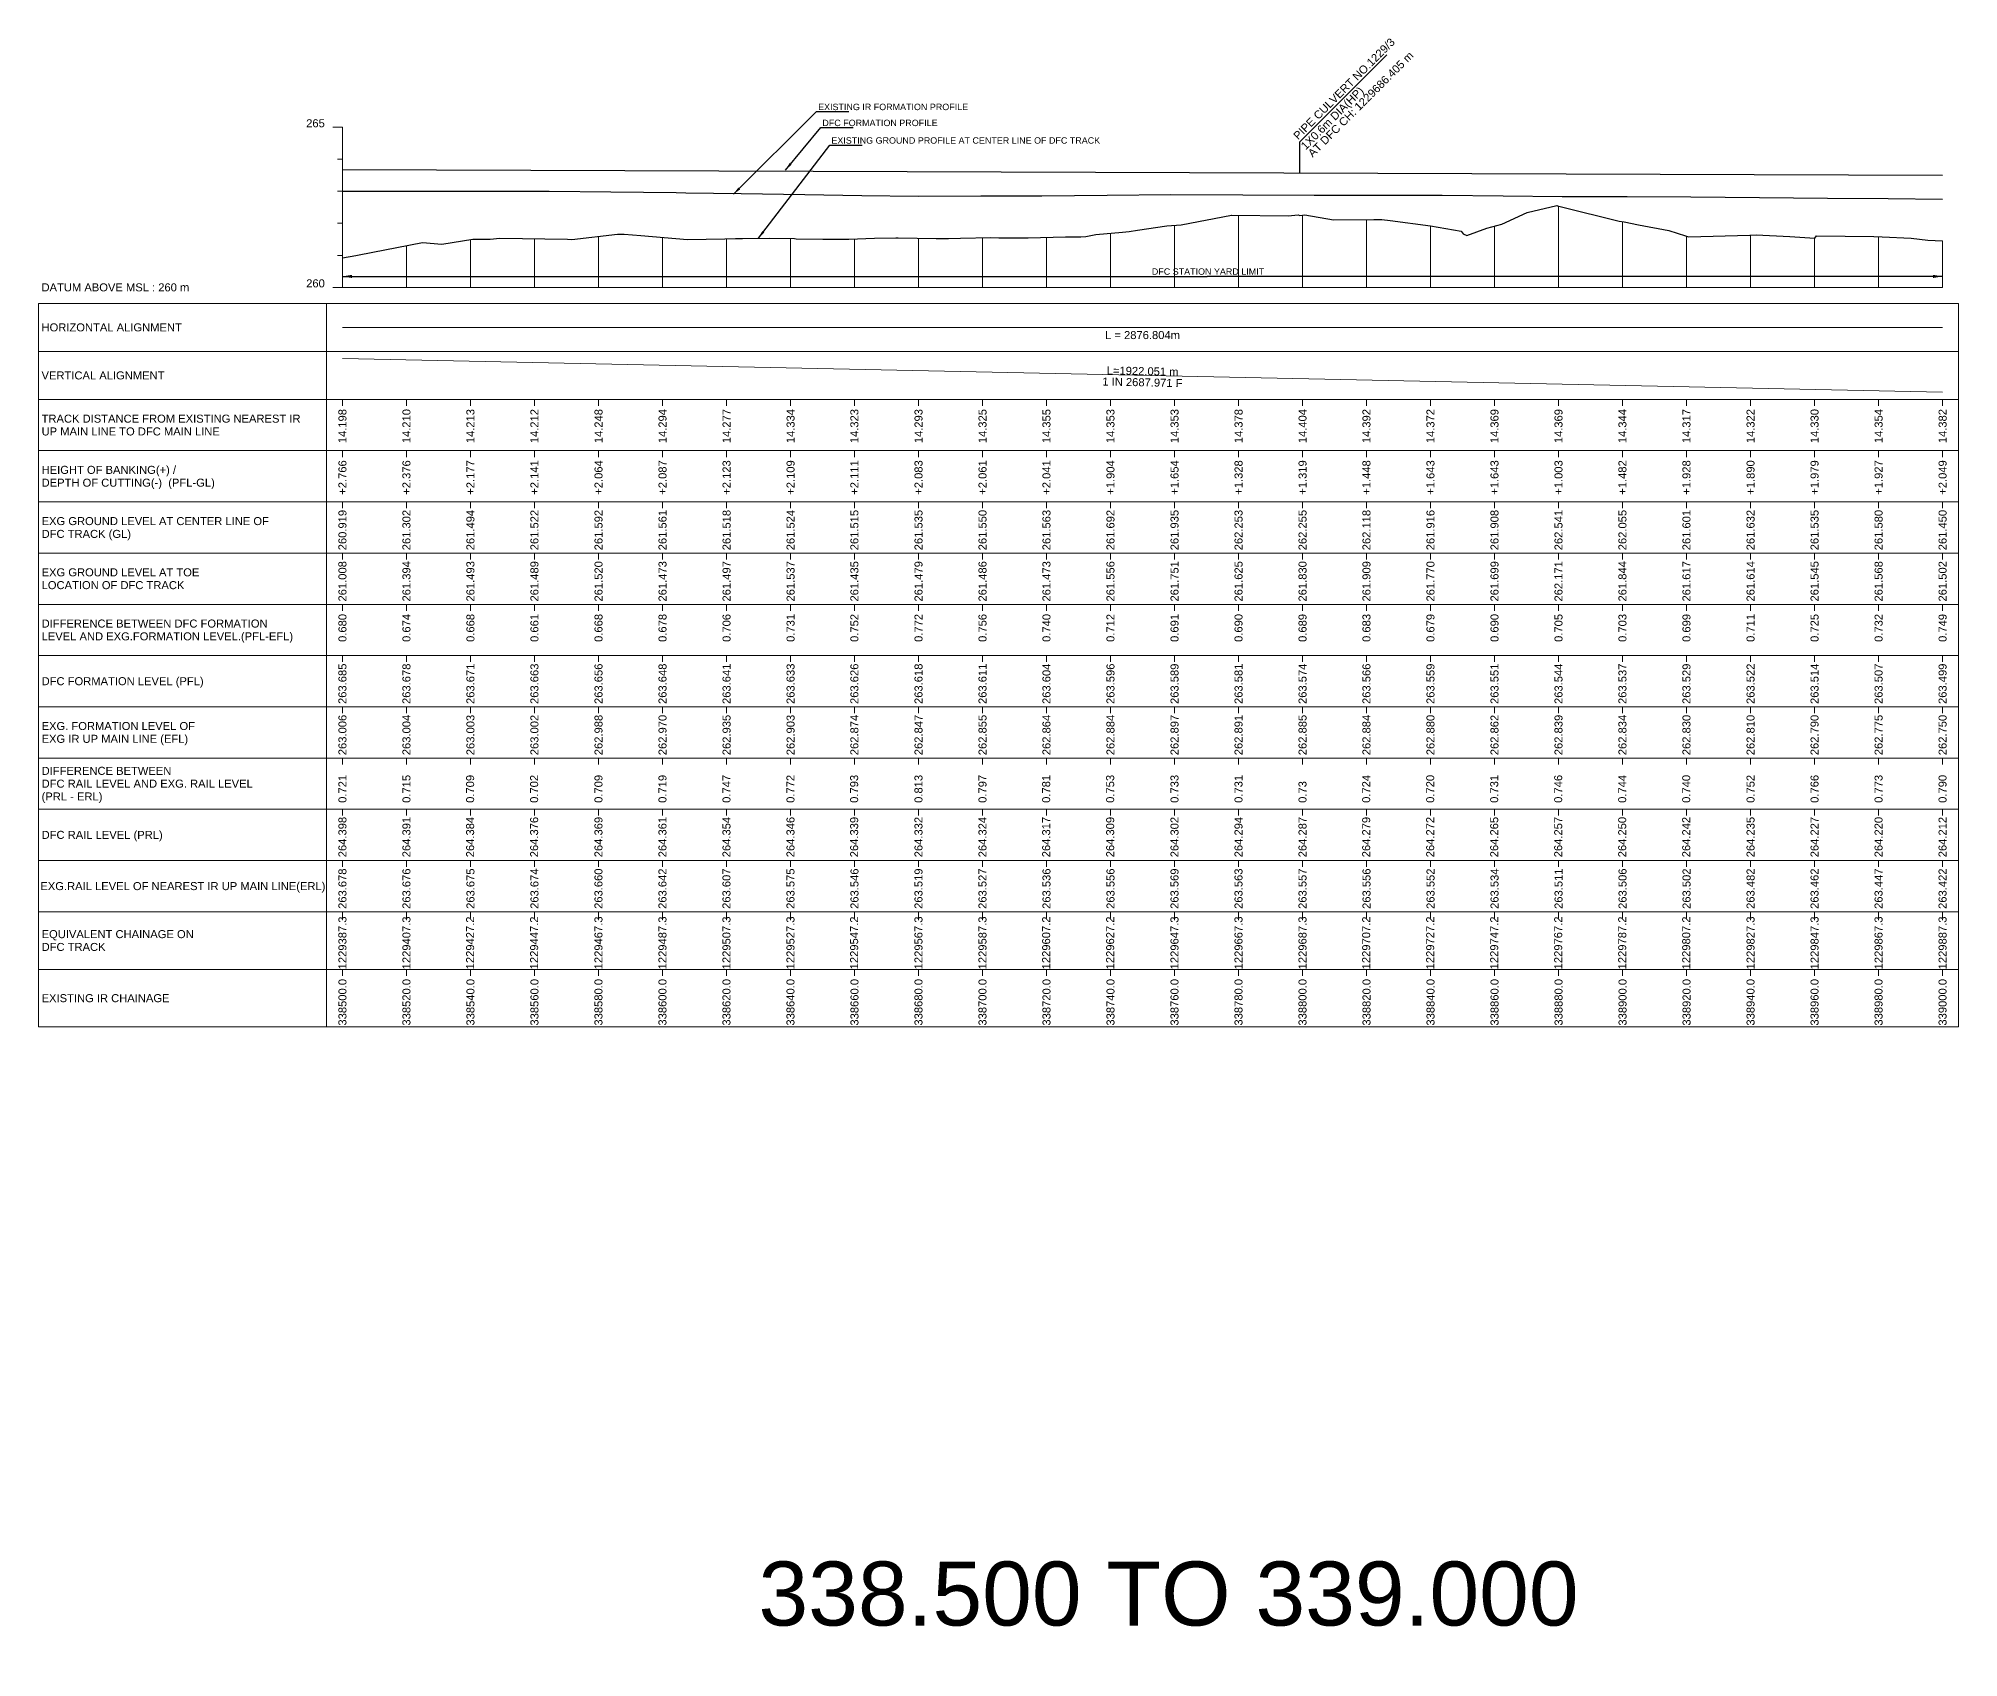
# Model space of a CAD drawing. Header units: metres. Extents: x 30905 to 43495, y -2428 to -1873.
# Drawn here: x 38905 to 39505, y -2428 to -1922 of the extents above; entities that cross this region are included whole.
import ezdxf
from ezdxf.enums import TextEntityAlignment as Align

# ---------------------------------------------------------------- set-up
doc = ezdxf.new("R2010")
doc.units = ezdxf.units.M
doc.header["$MEASUREMENT"] = 0
for name, color, linetype, lineweight in [('LS CUT FILL', 10, 'Continuous', 0), ('LS DATUM', 7, 'Continuous', 0), ('LS DATUM X', 7, 'Continuous', 0), ('LS DATUM Y', 7, 'Continuous', 0), ('LS DIFF. EXG.RL & PRO. RL', 10, 'Continuous', 0), ('LS DIFF. PFL & EFL', 10, 'Continuous', 0), ('LS EXG FL', 7, 'Continuous', 0), ('LS EXG GL', 7, 'Continuous', 0), ('LS EXG GL AT PRO TOE', 7, 'Continuous', 0), ('LS EXG IR CH', 7, 'Continuous', 0), ('LS EXG RL', 7, 'Continuous', 0), ('LS EXG. FL', 7, 'Continuous', 0), ('LS EXG. GL', 7, 'Continuous', 0), ('LS EXG. GL AT PRO. TOE', 7, 'Continuous', 0), ('LS EXG. IR CH', 7, 'Continuous', 0), ('LS EXG. RL', 7, 'Continuous', 0), ('LS FRAME', 7, 'Continuous', 0), ('LS HORIZONTAL ALIGNMENT', 10, 'Continuous', 0), ('LS PFL-EFL', 10, 'Continuous', 0), ('LS PRL-ERL', 10, 'Continuous', 0), ('LS PRO FL', 10, 'Continuous', 0), ('LS PRO. CUT & FILL', 10, 'Continuous', 0), ('LS PRO. DFCC CH', 10, 'Continuous', 0), ('LS PRO. FL', 10, 'Continuous', 0), ('LS PRO. RL', 10, 'Continuous', 0), ('LS PROFILE EXG FL', 7, 'Continuous', 25), ('LS PROFILE EXG GL', 7, 'Continuous', 30), ('LS PROFILE PRO FL', 1, 'Continuous', 30), ('LS TICKS', 7, 'Continuous', 0), ('LS TRACK CENTER', 10, 'Continuous', 0), ("LS TRACK CENTER's", 10, 'Continuous', 0), ('LS VERTICAL ALIGNMENT', 10, 'Continuous', 0), ('Profile Grid', 7, 'Continuous', 0)]:
    doc.layers.add(name, color=color, linetype=linetype, lineweight=lineweight)
for name, color, linetype in [('LS DRAIN CULVERT', 10, 'Continuous'), ('ref text', 3, 'Continuous'), ('STATION YARD LIMIT IN LS', 7, 'Continuous')]:
    doc.layers.add(name, color=color, linetype=linetype)
doc.styles.get("Standard").update_dxf_attribs({"font": 'arial.ttf'})
doc.styles.add('Style-Arial', font='arial.ttf')
doc.styles.add('StyleArial', font='arial.ttf')
doc.dimstyles.get("Standard").update_dxf_attribs({"dimtxt": 5, "dimasz": 0.18, "dimexe": 0.18, "dimexo": 0.0625, "dimgap": 0.09, "dimtad": 0, "dimtih": 1, "dimtoh": 1, "dimdec": 4, "dimzin": 0, "dimdsep": 46, "dimtxsty": 'Standard', "dimcen": 0.09, "dimadec": 0, "dimazin": 0, "dimtfac": 1, "dimtdec": 4, "dimtofl": 0, "dimtmove": 0, "dimatfit": 3, "dimfxl": 1, "dimtolj": 1, "dimtzin": 0, "dimarcsym": 0})

msp = doc.modelspace()

# ---------------------------------------------------------------- linework, layer by layer
at = {"layer": 'LS DATUM X', "color": 7, "linetype": 'Continuous', "lineweight": 0}
msp.add_line((39000, -2000), (39500.01, -2000), dxfattribs=at)
at = {"layer": 'LS DATUM Y', "color": 7, "linetype": 'Continuous', "lineweight": 0}
for p, q in [((38997, -1950), (39000, -1950)), ((38997, -1950), (39000, -1950)), ((39000, -2000), (39000, -1950)), ((38998.5, -1960), (39000, -1960)), ((38998.5, -1970), (39000, -1970)), ((38998.5, -1980), (39000, -1980)), ((38998.5, -1990), (39000, -1990)), ((38997, -2000), (39000, -2000))]:
    msp.add_line(p, q, dxfattribs=at)
at = {"layer": 'LS DRAIN CULVERT'}
msp.add_lwpolyline([(39326.34, -1927.36), (39299.01, -1954.69), (39299.04, -1964.26)], dxfattribs=at)
at = {"layer": 'LS FRAME'}
for points in [[(38995, -2231), (38905, -2231), (38905, -2005)], [(38905, -2005), (38995, -2005)], [(38995, -2020), (38905, -2020)], [(38995, -2035), (38905, -2035)], [(38995, -2051), (38905, -2051)], [(38905, -2051), (38995, -2051)], [(38995, -2067), (38905, -2067)], [(38905, -2067), (38995, -2067)], [(38995, -2083), (38905, -2083)], [(38905, -2083), (38995, -2083)], [(38995, -2099), (38905, -2099)], [(38995, -2115), (38905, -2115)], [(38905, -2115), (38995, -2115)], [(38995, -2131), (38905, -2131)], [(38905, -2131), (38995, -2131)], [(38995, -2147), (38905, -2147)], [(38905, -2147), (38995, -2147)], [(38995, -2163), (38905, -2163)], [(38905, -2163), (38995, -2163)], [(38995, -2179), (38905, -2179)], [(38995, -2195), (38905, -2195)], [(38995, -2213), (38905, -2213)]]:
    msp.add_lwpolyline(points, dxfattribs=at)
at = {"layer": 'LS FRAME', "color": 7, "linetype": 'Continuous', "lineweight": 0, "flags": 128}
for points in [[(38995, -2020), (39505.01, -2020), (39505.01, -2005), (38995, -2005), (38995, -2020)], [(38995, -2035), (39505.01, -2035), (39505.01, -2020), (38995, -2020), (38995, -2035)], [(38995, -2051), (39505.01, -2051), (39505.01, -2035), (38995, -2035), (38995, -2051)], [(38995, -2067), (39505.01, -2067), (39505.01, -2051), (38995, -2051), (38995, -2067)], [(38995, -2083), (39505.01, -2083), (39505.01, -2067), (38995, -2067), (38995, -2083)], [(38995, -2099), (39505.01, -2099), (39505.01, -2083), (38995, -2083), (38995, -2099)], [(38995, -2115), (39505.01, -2115), (39505.01, -2099), (38995, -2099), (38995, -2115)], [(38995, -2131), (39505.01, -2131), (39505.01, -2115), (38995, -2115), (38995, -2131)], [(38995, -2147), (39505.01, -2147), (39505.01, -2131), (38995, -2131), (38995, -2147)], [(38995, -2163), (39505.01, -2163), (39505.01, -2147), (38995, -2147), (38995, -2163)], [(38995, -2179), (39505.01, -2179), (39505.01, -2163), (38995, -2163), (38995, -2179)], [(38995, -2195), (39505.01, -2195), (39505.01, -2179), (38995, -2179), (38995, -2195)], [(38995, -2213), (39505.01, -2213), (39505.01, -2195), (38995, -2195), (38995, -2213)], [(38995, -2231), (39505.01, -2231), (39505.01, -2213), (38995, -2213), (38995, -2231)]]:
    msp.add_lwpolyline(points, close=True, dxfattribs=at)
at = {"layer": 'LS FRAME', "color": 7, "linetype": 'Continuous', "lineweight": 0}
msp.add_3dface([(38995, -2099), (38915, -2099), (38915, -2099)], dxfattribs=at)
at = {"layer": 'LS HORIZONTAL ALIGNMENT', "lineweight": 0, "flags": 128}
msp.add_lwpolyline([(39000, -2012.5), (39500.01, -2012.5)], dxfattribs=at)
at = {"layer": 'LS PROFILE EXG FL'}
msp.add_lwpolyline([(39000, -1969.94), (39004.03, -1969.93), (39024.34, -1969.96), (39043.9, -1969.97), (39064.6, -1969.98), (39083.92, -1970.15), (39104.28, -1970.34), (39107.33, -1970.44), (39124.57, -1970.72), (39144.46, -1971.04), (39162.3, -1971.29), (39179.92, -1971.53), (39199.46, -1971.45), (39218.57, -1971.37), (39238.95, -1971.16), (39258.88, -1971.02), (39281.32, -1971.09), (39303.66, -1971.16), (39323.84, -1971.16), (39343.65, -1971.2), (39362.73, -1971.41), (39381.16, -1971.62), (39401.46, -1971.66), (39421.36, -1971.7), (39442.84, -1971.92), (39464, -1972.14), (39483.04, -1972.27), (39500, -1972.5)], dxfattribs=at)
at = {"layer": 'LS PROFILE EXG GL', "flags": 128}
msp.add_lwpolyline([(39000, -1990.81), (39004.19, -1990.02), (39005.18, -1989.79), (39025.03, -1986.03), (39031.1, -1986.46), (39040.79, -1984.94), (39044.77, -1984.96), (39046.15, -1984.96), (39049.15, -1984.66), (39070.32, -1984.9), (39071.65, -1985.01), (39085.98, -1983.42), (39088.01, -1983.39), (39093.27, -1983.83), (39107.84, -1985.03), (39119.46, -1984.83), (39122.84, -1984.74), (39123.75, -1984.71), (39124.99, -1984.7), (39133.3, -1984.6), (39141.3, -1984.78), (39141.74, -1984.8), (39150.07, -1984.94), (39152.14, -1984.98), (39152.71, -1984.93), (39153.27, -1984.93), (39158.23, -1984.9), (39166.29, -1984.64), (39172.95, -1984.55), (39173.61, -1984.56), (39173.61, -1984.56), (39185.57, -1984.73), (39189.39, -1984.72), (39193.15, -1984.62), (39202.59, -1984.45), (39205.13, -1984.5), (39213.36, -1984.53), (39214.28, -1984.52), (39225.89, -1984.21), (39230.77, -1984.19), (39232.25, -1984.1), (39235.47, -1983.48), (39243.73, -1982.75), (39245.82, -1982.52), (39248.45, -1982.17), (39257.62, -1980.8), (39262.13, -1980.52), (39277.78, -1977.5), (39277.91, -1977.45), (39295.53, -1977.66), (39298.61, -1977.35), (39299.17, -1977.53), (39300.69, -1977.38), (39309.65, -1978.94), (39322.3, -1978.79), (39324.65, -1978.77), (39324.79, -1978.76), (39327.34, -1979.12), (39339.95, -1980.83), (39349.55, -1982.42), (39350.17, -1983.27), (39351.34, -1983.8), (39357.59, -1981.55), (39362.31, -1980.3), (39370.25, -1976.57), (39379.45, -1974.46), (39379.65, -1974.51), (39380.89, -1974.81), (39398.97, -1979.29), (39400.53, -1979.54), (39405.01, -1980.45), (39414.47, -1982.29), (39419.63, -1983.88), (39420.63, -1984.19), (39439.82, -1983.69), (39441.76, -1983.63), (39452.28, -1984.12), (39460.13, -1984.65), (39460.58, -1983.94), (39478.5, -1984.11), (39481.18, -1984.27), (39490.19, -1984.59), (39495.42, -1985.22), (39500.01, -1985.5)], dxfattribs=at)
at = {"layer": 'LS PROFILE PRO FL'}
msp.add_line((39000, -1963.15), (39500.01, -1965.01), dxfattribs=at)
at = {"layer": 'LS TICKS', "color": 7, "linetype": 'Continuous', "lineweight": 0, "flags": 128}
for points in [[(39000, -2037), (39000, -2035)], [(39020, -2037), (39020, -2035)], [(39039.99, -2037), (39039.99, -2035)], [(39059.99, -2037), (39059.99, -2035)], [(39080.02, -2037), (39080.02, -2035)], [(39100.02, -2037), (39100.02, -2035)], [(39120.03, -2037), (39120.03, -2035)], [(39140.03, -2037), (39140.03, -2035)], [(39159.97, -2037), (39159.97, -2035)], [(39180.01, -2037), (39180.01, -2035)], [(39200.01, -2037), (39200.01, -2035)], [(39219.99, -2037), (39219.99, -2035)], [(39239.99, -2037), (39239.99, -2035)], [(39260.01, -2037), (39260.01, -2035)], [(39280.01, -2037), (39280.01, -2035)], [(39300.01, -2037), (39300.01, -2035)], [(39319.98, -2037), (39319.98, -2035)], [(39339.98, -2037), (39339.98, -2035)], [(39359.99, -2037), (39359.99, -2035)], [(39379.99, -2037), (39379.99, -2035)], [(39399.97, -2037), (39399.97, -2035)], [(39419.97, -2037), (39419.97, -2035)], [(39440, -2037), (39440, -2035)], [(39460, -2037), (39460, -2035)], [(39480.01, -2037), (39480.01, -2035)], [(39500.01, -2037), (39500.01, -2035)], [(39000, -2053), (39000, -2051)], [(39020, -2053), (39020, -2051)], [(39039.99, -2053), (39039.99, -2051)], [(39059.99, -2053), (39059.99, -2051)], [(39080.02, -2053), (39080.02, -2051)], [(39100.02, -2053), (39100.02, -2051)], [(39120.03, -2053), (39120.03, -2051)], [(39140.03, -2053), (39140.03, -2051)], [(39159.97, -2053), (39159.97, -2051)], [(39180.01, -2053), (39180.01, -2051)], [(39200.01, -2053), (39200.01, -2051)], [(39219.99, -2053), (39219.99, -2051)], [(39239.99, -2053), (39239.99, -2051)], [(39260.01, -2053), (39260.01, -2051)], [(39280.01, -2053), (39280.01, -2051)], [(39300.01, -2053), (39300.01, -2051)], [(39319.98, -2053), (39319.98, -2051)], [(39339.98, -2053), (39339.98, -2051)], [(39359.99, -2053), (39359.99, -2051)], [(39379.99, -2053), (39379.99, -2051)], [(39399.97, -2053), (39399.97, -2051)], [(39419.97, -2053), (39419.97, -2051)], [(39440, -2053), (39440, -2051)], [(39460, -2053), (39460, -2051)], [(39480.01, -2053), (39480.01, -2051)], [(39500.01, -2053), (39500.01, -2051)], [(39000, -2069), (39000, -2067)], [(39020, -2069), (39020, -2067)], [(39039.99, -2069), (39039.99, -2067)], [(39059.99, -2069), (39059.99, -2067)], [(39080.02, -2069), (39080.02, -2067)], [(39100.02, -2069), (39100.02, -2067)], [(39120.03, -2069), (39120.03, -2067)], [(39140.03, -2069), (39140.03, -2067)], [(39159.97, -2069), (39159.97, -2067)], [(39180.01, -2069), (39180.01, -2067)], [(39200.01, -2069), (39200.01, -2067)], [(39219.99, -2069), (39219.99, -2067)], [(39239.99, -2069), (39239.99, -2067)], [(39260.01, -2069), (39260.01, -2067)], [(39280.01, -2069), (39280.01, -2067)], [(39300.01, -2069), (39300.01, -2067)], [(39319.98, -2069), (39319.98, -2067)], [(39339.98, -2069), (39339.98, -2067)], [(39359.99, -2069), (39359.99, -2067)], [(39379.99, -2069), (39379.99, -2067)], [(39399.97, -2069), (39399.97, -2067)], [(39419.97, -2069), (39419.97, -2067)], [(39440, -2069), (39440, -2067)], [(39460, -2069), (39460, -2067)], [(39480.01, -2069), (39480.01, -2067)], [(39500.01, -2069), (39500.01, -2067)], [(39000, -2085), (39000, -2083)], [(39020, -2085), (39020, -2083)], [(39039.99, -2085), (39039.99, -2083)], [(39059.99, -2085), (39059.99, -2083)], [(39080.02, -2085), (39080.02, -2083)], [(39100.02, -2085), (39100.02, -2083)], [(39120.03, -2085), (39120.03, -2083)], [(39140.03, -2085), (39140.03, -2083)], [(39159.97, -2085), (39159.97, -2083)], [(39180.01, -2085), (39180.01, -2083)], [(39200.01, -2085), (39200.01, -2083)], [(39219.99, -2085), (39219.99, -2083)], [(39239.99, -2085), (39239.99, -2083)], [(39260.01, -2085), (39260.01, -2083)], [(39280.01, -2085), (39280.01, -2083)], [(39300.01, -2085), (39300.01, -2083)], [(39319.98, -2085), (39319.98, -2083)], [(39339.98, -2085), (39339.98, -2083)], [(39359.99, -2085), (39359.99, -2083)], [(39379.99, -2085), (39379.99, -2083)], [(39399.97, -2085), (39399.97, -2083)], [(39419.97, -2085), (39419.97, -2083)], [(39440, -2085), (39440, -2083)], [(39460, -2085), (39460, -2083)], [(39480.01, -2085), (39480.01, -2083)], [(39500.01, -2085), (39500.01, -2083)], [(39000, -2101), (39000, -2099)], [(39020, -2101), (39020, -2099)], [(39039.99, -2101), (39039.99, -2099)], [(39059.99, -2101), (39059.99, -2099)], [(39080.02, -2101), (39080.02, -2099)], [(39100.02, -2101), (39100.02, -2099)], [(39120.03, -2101), (39120.03, -2099)], [(39140.03, -2101), (39140.03, -2099)], [(39159.97, -2101), (39159.97, -2099)], [(39180.01, -2101), (39180.01, -2099)], [(39200.01, -2101), (39200.01, -2099)], [(39219.99, -2101), (39219.99, -2099)], [(39239.99, -2101), (39239.99, -2099)], [(39260.01, -2101), (39260.01, -2099)], [(39280.01, -2101), (39280.01, -2099)], [(39300.01, -2101), (39300.01, -2099)], [(39319.98, -2101), (39319.98, -2099)], [(39339.98, -2101), (39339.98, -2099)], [(39359.99, -2101), (39359.99, -2099)], [(39379.99, -2101), (39379.99, -2099)], [(39399.97, -2101), (39399.97, -2099)], [(39419.97, -2101), (39419.97, -2099)], [(39440, -2101), (39440, -2099)], [(39460, -2101), (39460, -2099)], [(39480.01, -2101), (39480.01, -2099)], [(39500.01, -2101), (39500.01, -2099)], [(39000, -2117), (39000, -2115)], [(39020, -2117), (39020, -2115)], [(39039.99, -2117), (39039.99, -2115)], [(39059.99, -2117), (39059.99, -2115)], [(39080.02, -2117), (39080.02, -2115)], [(39100.02, -2117), (39100.02, -2115)], [(39120.03, -2117), (39120.03, -2115)], [(39140.03, -2117), (39140.03, -2115)], [(39159.97, -2117), (39159.97, -2115)], [(39180.01, -2117), (39180.01, -2115)], [(39200.01, -2117), (39200.01, -2115)], [(39219.99, -2117), (39219.99, -2115)], [(39239.99, -2117), (39239.99, -2115)], [(39260.01, -2117), (39260.01, -2115)], [(39280.01, -2117), (39280.01, -2115)], [(39300.01, -2117), (39300.01, -2115)], [(39319.98, -2117), (39319.98, -2115)], [(39339.98, -2117), (39339.98, -2115)], [(39359.99, -2117), (39359.99, -2115)], [(39379.99, -2117), (39379.99, -2115)], [(39399.97, -2117), (39399.97, -2115)], [(39419.97, -2117), (39419.97, -2115)], [(39440, -2117), (39440, -2115)], [(39460, -2117), (39460, -2115)], [(39480.01, -2117), (39480.01, -2115)], [(39500.01, -2117), (39500.01, -2115)], [(39000, -2133), (39000, -2131)], [(39020, -2133), (39020, -2131)], [(39039.99, -2133), (39039.99, -2131)], [(39059.99, -2133), (39059.99, -2131)], [(39080.02, -2133), (39080.02, -2131)], [(39100.02, -2133), (39100.02, -2131)], [(39120.03, -2133), (39120.03, -2131)], [(39140.03, -2133), (39140.03, -2131)], [(39159.97, -2133), (39159.97, -2131)], [(39180.01, -2133), (39180.01, -2131)], [(39200.01, -2133), (39200.01, -2131)], [(39219.99, -2133), (39219.99, -2131)], [(39239.99, -2133), (39239.99, -2131)], [(39260.01, -2133), (39260.01, -2131)], [(39280.01, -2133), (39280.01, -2131)], [(39300.01, -2133), (39300.01, -2131)], [(39319.98, -2133), (39319.98, -2131)], [(39339.98, -2133), (39339.98, -2131)], [(39359.99, -2133), (39359.99, -2131)], [(39379.99, -2133), (39379.99, -2131)], [(39399.97, -2133), (39399.97, -2131)], [(39419.97, -2133), (39419.97, -2131)], [(39440, -2133), (39440, -2131)], [(39460, -2133), (39460, -2131)], [(39480.01, -2133), (39480.01, -2131)], [(39500.01, -2133), (39500.01, -2131)], [(39000, -2149), (39000, -2147)], [(39020, -2149), (39020, -2147)], [(39039.99, -2149), (39039.99, -2147)], [(39059.99, -2149), (39059.99, -2147)], [(39080.02, -2149), (39080.02, -2147)], [(39100.02, -2149), (39100.02, -2147)], [(39120.03, -2149), (39120.03, -2147)], [(39140.03, -2149), (39140.03, -2147)], [(39159.97, -2149), (39159.97, -2147)], [(39180.01, -2149), (39180.01, -2147)], [(39200.01, -2149), (39200.01, -2147)], [(39219.99, -2149), (39219.99, -2147)], [(39239.99, -2149), (39239.99, -2147)], [(39260.01, -2149), (39260.01, -2147)], [(39280.01, -2149), (39280.01, -2147)], [(39300.01, -2149), (39300.01, -2147)], [(39319.98, -2149), (39319.98, -2147)], [(39339.98, -2149), (39339.98, -2147)], [(39359.99, -2149), (39359.99, -2147)], [(39379.99, -2149), (39379.99, -2147)], [(39399.97, -2149), (39399.97, -2147)], [(39419.97, -2149), (39419.97, -2147)], [(39440, -2149), (39440, -2147)], [(39460, -2149), (39460, -2147)], [(39480.01, -2149), (39480.01, -2147)], [(39500.01, -2149), (39500.01, -2147)], [(39000, -2165), (39000, -2163)], [(39020, -2165), (39020, -2163)], [(39039.99, -2165), (39039.99, -2163)], [(39059.99, -2165), (39059.99, -2163)], [(39080.02, -2165), (39080.02, -2163)], [(39100.02, -2165), (39100.02, -2163)], [(39120.03, -2165), (39120.03, -2163)], [(39140.03, -2165), (39140.03, -2163)], [(39159.97, -2165), (39159.97, -2163)], [(39180.01, -2165), (39180.01, -2163)], [(39200.01, -2165), (39200.01, -2163)], [(39219.99, -2165), (39219.99, -2163)], [(39239.99, -2165), (39239.99, -2163)], [(39260.01, -2165), (39260.01, -2163)], [(39280.01, -2165), (39280.01, -2163)], [(39300.01, -2165), (39300.01, -2163)], [(39319.98, -2165), (39319.98, -2163)], [(39339.98, -2165), (39339.98, -2163)], [(39359.99, -2165), (39359.99, -2163)], [(39379.99, -2165), (39379.99, -2163)], [(39399.97, -2165), (39399.97, -2163)], [(39419.97, -2165), (39419.97, -2163)], [(39440, -2165), (39440, -2163)], [(39460, -2165), (39460, -2163)], [(39480.01, -2165), (39480.01, -2163)], [(39500.01, -2165), (39500.01, -2163)], [(39000, -2181), (39000, -2179)], [(39020, -2181), (39020, -2179)], [(39039.99, -2181), (39039.99, -2179)], [(39059.99, -2181), (39059.99, -2179)], [(39080.02, -2181), (39080.02, -2179)], [(39100.02, -2181), (39100.02, -2179)], [(39120.03, -2181), (39120.03, -2179)], [(39140.03, -2181), (39140.03, -2179)], [(39159.97, -2181), (39159.97, -2179)], [(39180.01, -2181), (39180.01, -2179)], [(39200.01, -2181), (39200.01, -2179)], [(39219.99, -2181), (39219.99, -2179)], [(39239.99, -2181), (39239.99, -2179)], [(39260.01, -2181), (39260.01, -2179)], [(39280.01, -2181), (39280.01, -2179)], [(39300.01, -2181), (39300.01, -2179)], [(39319.98, -2181), (39319.98, -2179)], [(39339.98, -2181), (39339.98, -2179)], [(39359.99, -2181), (39359.99, -2179)], [(39379.99, -2181), (39379.99, -2179)], [(39399.97, -2181), (39399.97, -2179)], [(39419.97, -2181), (39419.97, -2179)], [(39440, -2181), (39440, -2179)], [(39460, -2181), (39460, -2179)], [(39480.01, -2181), (39480.01, -2179)], [(39500.01, -2181), (39500.01, -2179)], [(39000, -2197), (39000, -2195)], [(39020, -2197), (39020, -2195)], [(39039.99, -2197), (39039.99, -2195)], [(39059.99, -2197), (39059.99, -2195)], [(39080.02, -2197), (39080.02, -2195)], [(39100.02, -2197), (39100.02, -2195)], [(39120.03, -2197), (39120.03, -2195)], [(39140.03, -2197), (39140.03, -2195)], [(39159.97, -2197), (39159.97, -2195)], [(39180.01, -2197), (39180.01, -2195)], [(39200.01, -2197), (39200.01, -2195)], [(39219.99, -2197), (39219.99, -2195)], [(39239.99, -2197), (39239.99, -2195)], [(39260.01, -2197), (39260.01, -2195)], [(39280.01, -2197), (39280.01, -2195)], [(39300.01, -2197), (39300.01, -2195)], [(39319.98, -2197), (39319.98, -2195)], [(39339.98, -2197), (39339.98, -2195)], [(39359.99, -2197), (39359.99, -2195)], [(39379.99, -2197), (39379.99, -2195)], [(39399.97, -2197), (39399.97, -2195)], [(39419.97, -2197), (39419.97, -2195)], [(39440, -2197), (39440, -2195)], [(39460, -2197), (39460, -2195)], [(39480.01, -2197), (39480.01, -2195)], [(39500.01, -2197), (39500.01, -2195)], [(39000, -2215), (39000, -2213)], [(39020, -2215), (39020, -2213)], [(39039.99, -2215), (39039.99, -2213)], [(39059.99, -2215), (39059.99, -2213)], [(39080.02, -2215), (39080.02, -2213)], [(39100.02, -2215), (39100.02, -2213)], [(39120.03, -2215), (39120.03, -2213)], [(39140.03, -2215), (39140.03, -2213)], [(39159.97, -2215), (39159.97, -2213)], [(39180.01, -2215), (39180.01, -2213)], [(39200.01, -2215), (39200.01, -2213)], [(39219.99, -2215), (39219.99, -2213)], [(39239.99, -2215), (39239.99, -2213)], [(39260.01, -2215), (39260.01, -2213)], [(39280.01, -2215), (39280.01, -2213)], [(39300.01, -2215), (39300.01, -2213)], [(39319.98, -2215), (39319.98, -2213)], [(39339.98, -2215), (39339.98, -2213)], [(39359.99, -2215), (39359.99, -2213)], [(39379.99, -2215), (39379.99, -2213)], [(39399.97, -2215), (39399.97, -2213)], [(39419.97, -2215), (39419.97, -2213)], [(39440, -2215), (39440, -2213)], [(39460, -2215), (39460, -2213)], [(39480.01, -2215), (39480.01, -2213)], [(39500.01, -2215), (39500.01, -2213)]]:
    msp.add_lwpolyline(points, dxfattribs=at)
at = {"layer": 'LS VERTICAL ALIGNMENT', "linetype": 'Continuous', "lineweight": 0, "flags": 128}
msp.add_lwpolyline([(39000, -2022.25), (39500.01, -2032.75)], dxfattribs=at)
at = {"layer": 'Profile Grid', "linetype": 'Continuous', "lineweight": 0, "flags": 128}
for points in [[(39280.01, -2000), (39280.01, -1977.47)], [(39300.01, -2000), (39300.01, -1977.45)], [(39319.98, -2000), (39319.98, -1978.82)], [(39379.99, -2000), (39379.99, -1974.59)], [(39399.97, -2000), (39399.97, -1979.45)], [(39039.99, -2000), (39039.99, -1985.06)], [(39059.99, -2000), (39059.99, -1984.78)], [(39080.02, -2000), (39080.02, -1984.08)], [(39100.02, -2000), (39100.02, -1984.39)], [(39120.03, -2000), (39120.03, -1984.82)], [(39140.03, -2000), (39140.03, -1984.76)], [(39159.97, -2000), (39159.97, -1984.85)], [(39180.01, -2000), (39180.01, -1984.65)], [(39200.01, -2000), (39200.01, -1984.5)], [(39219.99, -2000), (39219.99, -1984.37)], [(39239.99, -2000), (39239.99, -1983.08)], [(39260.01, -2000), (39260.01, -1980.65)], [(39339.98, -2000), (39339.98, -1980.84)], [(39359.99, -2000), (39359.99, -1980.92)], [(39419.97, -2000), (39419.97, -1983.99)], [(39440, -2000), (39440, -1983.68)], [(39460, -2000), (39460, -1984.65)], [(39480.01, -2000), (39480.01, -1984.2)], [(39500.01, -2000), (39500.01, -1985.5)], [(39000, -2000), (39000, -1990.81)], [(39020, -2000), (39020, -1986.98)]]:
    msp.add_lwpolyline(points, dxfattribs=at)

# ---------------------------------------------------------------- texts
at = {"layer": 'LS CUT FILL', "lineweight": 0, "style": 'Style-Arial'}
for s, p in [('+2.766', (39000, -2054)), ('+2.376', (39020, -2054)), ('+2.177', (39039.99, -2054)), ('+2.141', (39059.99, -2054)), ('+2.064', (39080.02, -2054)), ('+2.087', (39100.02, -2054)), ('+2.123', (39120.03, -2054)), ('+2.109', (39140.03, -2054)), ('+2.111', (39159.97, -2054)), ('+2.083', (39180.01, -2054)), ('+2.061', (39200.01, -2054)), ('+2.041', (39219.99, -2054)), ('+1.904', (39239.99, -2054)), ('+1.654', (39260.01, -2054)), ('+1.328', (39280.01, -2054)), ('+1.319', (39300.01, -2054)), ('+1.448', (39319.98, -2054)), ('+1.643', (39339.98, -2054)), ('+1.643', (39359.99, -2054)), ('+1.003', (39379.99, -2054)), ('+1.482', (39399.97, -2054)), ('+1.928', (39419.97, -2054)), ('+1.890', (39440, -2054)), ('+1.979', (39460, -2054)), ('+1.927', (39480.01, -2054)), ('+2.049', (39500.01, -2054))]:
    msp.add_text(s, height=2.5, rotation=90, dxfattribs=at).set_placement(p, align=Align.MIDDLE_RIGHT)
at = {"layer": 'LS DATUM', "color": 7, "style": 'StyleArial'}
msp.add_text('DATUM ABOVE MSL : 260 m', height=2.5, rotation=0.00003, dxfattribs=at).set_placement((38905.97, -2000), align=Align.MIDDLE_LEFT)
at = {"layer": 'LS DATUM Y', "color": 7, "lineweight": 0, "style": 'Style-Arial'}
for s, p in [('265', (38994.5, -1950)), ('265', (38994.5, -1950)), ('260', (38994.5, -2000))]:
    msp.add_text(s, height=2.5, dxfattribs=at).set_placement(p, align=Align.RIGHT)
at = {"layer": 'LS DIFF. EXG.RL & PRO. RL', "color": 10, "style": 'StyleArial'}
for s, p in [('DIFFERENCE BETWEEN ', (38906, -2151)), ('DFC RAIL LEVEL AND EXG. RAIL LEVEL ', (38906, -2155)), ('(PRL - ERL)', (38906, -2159))]:
    msp.add_text(s, height=2.5, rotation=0.00003, dxfattribs=at).set_placement(p, align=Align.MIDDLE_LEFT)
at = {"layer": 'LS DIFF. PFL & EFL', "color": 10, "style": 'StyleArial'}
for s, p in [('DIFFERENCE BETWEEN DFC FORMATION ', (38906, -2105)), ('LEVEL AND EXG.FORMATION LEVEL.(PFL-EFL)', (38906, -2109))]:
    msp.add_text(s, height=2.5, rotation=0.00003, dxfattribs=at).set_placement(p, align=Align.MIDDLE_LEFT)
at = {"layer": 'LS DRAIN CULVERT'}
for s, p in [('PIPE CULVERT NO.1229/3', (39298.62, -1954.09)), ('AT DFC CH: 1229686.405 m', (39303.18, -1959.53)), ('1X0.6m DIA(HP)', (39300.97, -1957.24))]:
    msp.add_text(s, height=2.5, rotation=44.95988, dxfattribs=at).set_placement(p)
at = {"layer": 'LS EXG FL', "style": 'StyleArial'}
for s, p in [('EXG. FORMATION LEVEL OF', (38906, -2137)), ('EXG IR UP MAIN LINE (EFL)', (38906, -2141))]:
    msp.add_text(s, height=2.5, rotation=0.00003, dxfattribs=at).set_placement(p, align=Align.MIDDLE_LEFT)
at = {"layer": 'LS EXG GL', "lineweight": 0, "style": 'Style-Arial'}
for s, p in [('260.919', (39000, -2069.5)), ('261.302', (39020, -2069.5)), ('261.494', (39039.99, -2069.5)), ('261.522', (39059.99, -2069.5)), ('261.592', (39080.02, -2069.5)), ('261.561', (39100.02, -2069.5)), ('261.518', (39120.03, -2069.5)), ('261.524', (39140.03, -2069.5)), ('261.515', (39159.97, -2069.5)), ('261.535', (39180.01, -2069.5)), ('261.550', (39200.01, -2069.5)), ('261.563', (39219.99, -2069.5)), ('261.692', (39239.99, -2069.5)), ('261.935', (39260.01, -2069.5)), ('262.253', (39280.01, -2069.5)), ('262.255', (39300.01, -2069.5)), ('262.118', (39319.98, -2069.5)), ('261.916', (39339.98, -2069.5)), ('261.908', (39359.99, -2069.5)), ('262.541', (39379.99, -2069.5)), ('262.055', (39399.97, -2069.5)), ('261.601', (39419.97, -2069.5)), ('261.632', (39440, -2069.5)), ('261.535', (39460, -2069.5)), ('261.580', (39480.01, -2069.5)), ('261.450', (39500.01, -2069.5))]:
    msp.add_text(s, height=2.5, rotation=90, dxfattribs=at).set_placement(p, align=Align.MIDDLE_RIGHT)
at = {"layer": 'LS EXG GL AT PRO TOE', "color": 7, "style": 'StyleArial'}
for s, p in [('EXG GROUND LEVEL AT TOE', (38906, -2089)), ('LOCATION OF DFC TRACK', (38906, -2093))]:
    msp.add_text(s, height=2.5, rotation=0.00003, dxfattribs=at).set_placement(p, align=Align.MIDDLE_LEFT)
at = {"layer": 'LS EXG IR CH', "style": 'Style-Arial'}
for s, p in [('338500.0', (39000, -2216)), ('338520.0', (39020, -2216)), ('338540.0', (39040, -2216)), ('338560.0', (39060, -2216)), ('338580.0', (39080, -2216)), ('338600.0', (39100, -2216)), ('338620.0', (39120, -2216)), ('338640.0', (39140, -2216)), ('338660.0', (39160, -2216)), ('338680.0', (39180, -2216)), ('338700.0', (39200, -2216)), ('338720.0', (39220, -2216)), ('338740.0', (39240, -2216)), ('338760.0', (39260, -2216)), ('338780.0', (39280, -2216)), ('338800.0', (39300, -2216)), ('338820.0', (39320, -2216)), ('338840.0', (39340, -2216)), ('338860.0', (39360, -2216)), ('338880.0', (39380, -2216)), ('338900.0', (39400, -2216)), ('338920.0', (39420, -2216)), ('338940.0', (39440, -2216)), ('338960.0', (39460, -2216)), ('338980.0', (39480, -2216)), ('339000.0', (39500, -2216))]:
    msp.add_text(s, height=2.5, rotation=90, dxfattribs=at).set_placement(p, align=Align.MIDDLE_RIGHT)
at = {"layer": 'LS EXG RL', "style": 'Style-Arial'}
for s, p in [('263.678', (39000, -2181.5)), ('263.676', (39020, -2181.5)), ('263.675', (39040, -2181.5)), ('263.674', (39060, -2181.5)), ('263.660', (39080, -2181.5)), ('263.642', (39100, -2181.5)), ('263.607', (39120, -2181.5)), ('263.575', (39140, -2181.5)), ('263.546', (39160, -2181.5)), ('263.519', (39180, -2181.5)), ('263.527', (39200, -2181.5)), ('263.536', (39220, -2181.5)), ('263.556', (39240, -2181.5)), ('263.569', (39260, -2181.5)), ('263.563', (39280, -2181.5)), ('263.557', (39300, -2181.5)), ('263.556', (39320, -2181.5)), ('263.552', (39340, -2181.5)), ('263.534', (39360, -2181.5)), ('263.511', (39380, -2181.5)), ('263.506', (39400, -2181.5)), ('263.502', (39420, -2181.5)), ('263.482', (39440, -2181.5)), ('263.462', (39460, -2181.5)), ('263.447', (39480, -2181.5)), ('263.422', (39500, -2181.5))]:
    msp.add_text(s, height=2.5, rotation=90, dxfattribs=at).set_placement(p, align=Align.MIDDLE_RIGHT)
at = {"layer": 'LS EXG. FL'}
for s, p in [('263.006', (39000, -2133.5)), ('263.004', (39020, -2133.5)), ('263.003', (39039.99, -2133.5)), ('263.002', (39059.99, -2133.5)), ('262.988', (39080.02, -2133.5)), ('262.970', (39100.02, -2133.5)), ('262.935', (39120.03, -2133.5)), ('262.903', (39140.03, -2133.5)), ('262.874', (39159.97, -2133.5)), ('262.847', (39180.01, -2133.5)), ('262.855', (39200.01, -2133.5)), ('262.864', (39219.99, -2133.5)), ('262.884', (39239.99, -2133.5)), ('262.897', (39260.01, -2133.5)), ('262.891', (39280.01, -2133.5)), ('262.885', (39300.01, -2133.5)), ('262.884', (39319.98, -2133.5)), ('262.880', (39339.98, -2133.5)), ('262.862', (39359.99, -2133.5)), ('262.839', (39379.99, -2133.5)), ('262.834', (39399.97, -2133.5)), ('262.830', (39419.97, -2133.5)), ('262.810', (39440, -2133.5)), ('262.790', (39460, -2133.5)), ('262.775', (39480.01, -2133.5)), ('262.750', (39500.01, -2133.5))]:
    msp.add_text(s, height=2.5, rotation=90, dxfattribs=at).set_placement(p, align=Align.MIDDLE_RIGHT)
at = {"layer": 'LS EXG. GL', "color": 7, "style": 'StyleArial'}
for s, p in [('EXG GROUND LEVEL AT CENTER LINE OF ', (38906, -2073)), ('DFC TRACK (GL)', (38906, -2077))]:
    msp.add_text(s, height=2.5, rotation=0.00003, dxfattribs=at).set_placement(p, align=Align.MIDDLE_LEFT)
at = {"layer": 'LS EXG. GL AT PRO. TOE'}
for s, p in [('261.008', (39000, -2085.5)), ('261.394', (39020, -2085.5)), ('261.493', (39039.99, -2085.5)), ('261.489', (39059.99, -2085.5)), ('261.520', (39080.02, -2085.5)), ('261.473', (39100.02, -2085.5)), ('261.497', (39120.03, -2085.5)), ('261.537', (39140.03, -2085.5)), ('261.435', (39159.97, -2085.5)), ('261.479', (39180.01, -2085.5)), ('261.486', (39200.01, -2085.5)), ('261.473', (39219.99, -2085.5)), ('261.556', (39239.99, -2085.5)), ('261.751', (39260.01, -2085.5)), ('261.625', (39280.01, -2085.5)), ('261.830', (39300.01, -2085.5)), ('261.909', (39319.98, -2085.5)), ('261.770', (39339.98, -2085.5)), ('261.699', (39359.99, -2085.5)), ('262.171', (39379.99, -2085.5)), ('261.844', (39399.97, -2085.5)), ('261.617', (39419.97, -2085.5)), ('261.614', (39440, -2085.5)), ('261.545', (39460, -2085.5)), ('261.568', (39480.01, -2085.5)), ('261.502', (39500.01, -2085.5))]:
    msp.add_text(s, height=2.5, rotation=90, dxfattribs=at).set_placement(p, align=Align.MIDDLE_RIGHT)
at = {"layer": 'LS EXG. IR CH', "style": 'StyleArial'}
msp.add_text('EXISTING IR CHAINAGE', height=2.5, rotation=0.00003, dxfattribs=at).set_placement((38906, -2222), align=Align.MIDDLE_LEFT)
at = {"layer": 'LS EXG. RL', "style": 'StyleArial'}
msp.add_text('EXG.RAIL LEVEL OF NEAREST IR UP MAIN LINE(ERL)', height=2.5, rotation=0.00003, dxfattribs=at).set_placement((38905.61, -2187), align=Align.MIDDLE_LEFT)
at = {"layer": 'LS HORIZONTAL ALIGNMENT', "style": 'StyleArial'}
msp.add_text('HORIZONTAL ALIGNMENT', height=2.5, rotation=0.00003, dxfattribs=at).set_placement((38905.97, -2012.5), align=Align.MIDDLE_LEFT)
at = {"layer": 'LS HORIZONTAL ALIGNMENT', "lineweight": 0, "insert": (39250.01, -2014.92), "char_height": 2.5, "attachment_point": 5, "line_spacing_factor": 0.6, "style": 'Style-Arial'}
msp.add_mtext('L = 2876.804m', dxfattribs=at)
at = {"layer": 'LS PFL-EFL'}
for s, p in [('0.680', (39000, -2102)), ('0.674', (39020, -2102)), ('0.668', (39039.99, -2102)), ('0.661', (39059.99, -2102)), ('0.668', (39080.02, -2102)), ('0.678', (39100.02, -2102)), ('0.706', (39120.03, -2102)), ('0.731', (39140.03, -2102)), ('0.752', (39159.97, -2102)), ('0.772', (39180.01, -2102)), ('0.756', (39200.01, -2102)), ('0.740', (39219.99, -2102)), ('0.712', (39239.99, -2102)), ('0.691', (39260.01, -2102)), ('0.690', (39280.01, -2102)), ('0.689', (39300.01, -2102)), ('0.683', (39319.98, -2102)), ('0.679', (39339.98, -2102)), ('0.690', (39359.99, -2102)), ('0.705', (39379.99, -2102)), ('0.703', (39399.97, -2102)), ('0.699', (39419.97, -2102)), ('0.711', (39440, -2102)), ('0.725', (39460, -2102)), ('0.732', (39480.01, -2102)), ('0.749', (39500.01, -2102))]:
    msp.add_text(s, height=2.5, rotation=90, dxfattribs=at).set_placement(p, align=Align.MIDDLE_RIGHT)
at = {"layer": 'LS PRL-ERL'}
for s, p in [('0.721', (39001.25, -2161)), ('0.715', (39021.25, -2161)), ('0.709', (39041.15, -2161)), ('0.702', (39061.15, -2161)), ('0.709', (39081.25, -2161)), ('0.719', (39101.25, -2161)), ('0.747', (39121.25, -2161)), ('0.772', (39141.25, -2161)), ('0.793', (39161.15, -2161)), ('0.813', (39181.25, -2161)), ('0.797', (39201.25, -2161)), ('0.781', (39221.15, -2161)), ('0.753', (39241.15, -2161)), ('0.733', (39261.25, -2161)), ('0.731', (39281.25, -2161)), ('0.724', (39321.15, -2161)), ('0.720', (39341.15, -2161)), ('0.731', (39361.15, -2161)), ('0.746', (39381.15, -2161)), ('0.744', (39401.15, -2161)), ('0.740', (39421.15, -2161)), ('0.752', (39441.25, -2161)), ('0.766', (39461.25, -2161)), ('0.773', (39481.25, -2161)), ('0.790', (39501.25, -2161)), ('0.73', (39301.25, -2161))]:
    msp.add_text(s, height=2.5, rotation=90, dxfattribs=at).set_placement(p)
at = {"layer": 'LS PRO FL', "lineweight": 0, "style": 'Style-Arial'}
for s, p in [('263.685', (39000, -2117.5)), ('263.678', (39020, -2117.5)), ('263.671', (39039.99, -2117.5)), ('263.663', (39059.99, -2117.5)), ('263.656', (39080.02, -2117.5)), ('263.648', (39100.02, -2117.5)), ('263.641', (39120.03, -2117.5)), ('263.633', (39140.03, -2117.5)), ('263.626', (39159.97, -2117.5)), ('263.618', (39180.01, -2117.5)), ('263.611', (39200.01, -2117.5)), ('263.604', (39219.99, -2117.5)), ('263.596', (39239.99, -2117.5)), ('263.589', (39260.01, -2117.5)), ('263.581', (39280.01, -2117.5)), ('263.574', (39300.01, -2117.5)), ('263.566', (39319.98, -2117.5)), ('263.559', (39339.98, -2117.5)), ('263.551', (39359.99, -2117.5)), ('263.544', (39379.99, -2117.5)), ('263.537', (39399.97, -2117.5)), ('263.529', (39419.97, -2117.5)), ('263.522', (39440, -2117.5)), ('263.514', (39460, -2117.5)), ('263.507', (39480.01, -2117.5)), ('263.499', (39500.01, -2117.5))]:
    msp.add_text(s, height=2.5, rotation=90, dxfattribs=at).set_placement(p, align=Align.MIDDLE_RIGHT)
at = {"layer": 'LS PRO. CUT & FILL', "color": 10, "style": 'StyleArial'}
for s, p in [('HEIGHT OF BANKING(+) /', (38906, -2057)), ('DEPTH OF CUTTING(-)  (PFL-GL)', (38906, -2061))]:
    msp.add_text(s, height=2.5, rotation=0.00003, dxfattribs=at).set_placement(p, align=Align.MIDDLE_LEFT)
at = {"layer": 'LS PRO. DFCC CH', "color": 10, "style": 'Style-Arial'}
for s, p in [('EQUIVALENT CHAINAGE ON ', (38906, -2202)), ('DFC TRACK', (38906, -2206))]:
    msp.add_text(s, height=2.5, rotation=0.00003, dxfattribs=at).set_placement(p, align=Align.MIDDLE_LEFT)
at = {"layer": 'LS PRO. DFCC CH'}
for s, p in [('1229387.3', (39001.25, -2213)), ('1229407.3', (39021.25, -2213)), ('1229427.2', (39041.15, -2213)), ('1229447.2', (39061.15, -2213)), ('1229467.3', (39081.25, -2213)), ('1229487.3', (39101.25, -2213)), ('1229507.3', (39121.25, -2213)), ('1229527.3', (39141.25, -2213)), ('1229547.2', (39161.15, -2213)), ('1229567.3', (39181.25, -2213)), ('1229587.3', (39201.25, -2213)), ('1229607.2', (39221.15, -2213)), ('1229627.2', (39241.15, -2213)), ('1229647.3', (39261.25, -2213)), ('1229667.3', (39281.25, -2213)), ('1229687.3', (39301.25, -2213)), ('1229707.2', (39321.15, -2213)), ('1229727.2', (39341.15, -2213)), ('1229747.2', (39361.15, -2213)), ('1229767.2', (39381.15, -2213)), ('1229787.2', (39401.15, -2213)), ('1229807.2', (39421.15, -2213)), ('1229827.3', (39441.25, -2213)), ('1229847.3', (39461.25, -2213)), ('1229867.3', (39481.25, -2213)), ('1229887.3', (39501.25, -2213))]:
    msp.add_text(s, height=2.5, rotation=90, dxfattribs=at).set_placement(p)
at = {"layer": 'LS PRO. FL', "color": 10, "style": 'StyleArial'}
msp.add_text('DFC FORMATION LEVEL (PFL) ', height=2.5, rotation=0.00003, dxfattribs=at).set_placement((38906, -2123), align=Align.MIDDLE_LEFT)
at = {"layer": 'LS PRO. RL'}
for s, p in [('264.398', (39001.25, -2178)), ('264.391', (39021.25, -2178)), ('264.384', (39041.15, -2178)), ('264.376', (39061.15, -2178)), ('264.369', (39081.25, -2178)), ('264.361', (39101.25, -2178)), ('264.354', (39121.25, -2178)), ('264.346', (39141.25, -2178)), ('264.339', (39161.15, -2178)), ('264.332', (39181.25, -2178)), ('264.324', (39201.25, -2178)), ('264.317', (39221.15, -2178)), ('264.309', (39241.15, -2178)), ('264.302', (39261.25, -2178)), ('264.294', (39281.25, -2178)), ('264.287', (39301.25, -2178)), ('264.279', (39321.15, -2178)), ('264.272', (39341.15, -2178)), ('264.265', (39361.15, -2178)), ('264.257', (39381.15, -2178)), ('264.250', (39401.15, -2178)), ('264.242', (39421.15, -2178)), ('264.235', (39441.25, -2178)), ('264.227', (39461.25, -2178)), ('264.220', (39481.25, -2178)), ('264.212', (39501.25, -2178))]:
    msp.add_text(s, height=2.5, rotation=90, dxfattribs=at).set_placement(p)
at = {"layer": 'LS PRO. RL', "color": 10, "style": 'StyleArial'}
msp.add_text('DFC RAIL LEVEL (PRL)', height=2.5, rotation=0.00003, dxfattribs=at).set_placement((38906, -2171), align=Align.MIDDLE_LEFT)
at = {"layer": 'LS PROFILE EXG FL', "color": 7, "linetype": 'Continuous', "lineweight": 0, "style": 'Style-Arial'}
msp.add_text('EXISTING IR FORMATION PROFILE', height=2, dxfattribs=at).set_placement((39148.64, -1944.65))
at = {"layer": 'LS PROFILE EXG GL', "color": 7, "lineweight": 0, "style": 'Style-Arial'}
msp.add_text('EXISTING GROUND PROFILE AT CENTER LINE OF DFC TRACK', height=2, dxfattribs=at).set_placement((39152.79, -1955.12, 0))
at = {"layer": 'LS PROFILE PRO FL', "style": 'Style-Arial'}
msp.add_text(' DFC FORMATION PROFILE', height=2, dxfattribs=at).set_placement((39149.19, -1949.64, 0))
at = {"layer": 'LS TRACK CENTER'}
for s, p in [('14.198', (39000, -2038)), ('14.210', (39020, -2038)), ('14.213', (39039.99, -2038)), ('14.212', (39059.99, -2038)), ('14.248', (39080.02, -2038)), ('14.294', (39100.02, -2038)), ('14.277', (39120.03, -2038)), ('14.334', (39140.03, -2038)), ('14.323', (39159.97, -2038)), ('14.293', (39180.01, -2038)), ('14.325', (39200.01, -2038)), ('14.355', (39219.99, -2038)), ('14.353', (39239.99, -2038)), ('14.353', (39260.01, -2038)), ('14.378', (39280.01, -2038)), ('14.404', (39300.01, -2038)), ('14.392', (39319.98, -2038)), ('14.372', (39339.98, -2038)), ('14.369', (39359.99, -2038)), ('14.369', (39379.99, -2038)), ('14.344', (39399.97, -2038)), ('14.317', (39419.97, -2038)), ('14.322', (39440, -2038)), ('14.330', (39460, -2038)), ('14.354', (39480.01, -2038)), ('14.382', (39500.01, -2038))]:
    msp.add_text(s, height=2.5, rotation=90, dxfattribs=at).set_placement(p, align=Align.MIDDLE_RIGHT)
at = {"layer": "LS TRACK CENTER's", "color": 10, "style": 'StyleArial'}
for s, p in [('TRACK DISTANCE FROM EXISTING NEAREST IR ', (38906, -2041)), ('UP MAIN LINE TO DFC MAIN LINE', (38906, -2045))]:
    msp.add_text(s, height=2.5, rotation=0.00003, dxfattribs=at).set_placement(p, align=Align.MIDDLE_LEFT)
at = {"layer": 'LS VERTICAL ALIGNMENT', "style": 'StyleArial'}
msp.add_text('VERTICAL ALIGNMENT', height=2.5, rotation=0.00003, dxfattribs=at).set_placement((38905.97, -2027.5), align=Align.MIDDLE_LEFT)
at = {"layer": 'LS VERTICAL ALIGNMENT', "lineweight": 0, "insert": (39250.01, -2027.92), "char_height": 2.5, "attachment_point": 5, "rotation": 358.79699, "line_spacing_factor": 0.84, "style": 'Style-Arial'}
msp.add_mtext('L=1922.051 m\\P1 IN 2687.971 F', dxfattribs=at)
at = {"layer": 'ref text', "color": 3, "insert": (39130, -2418.23), "char_height": 20, "width": 256.3165, "attachment_point": 7, "bg_fill": 3, "box_fill_scale": 1.5, "bg_fill_color": 256, "bg_fill_transparency": 0}
msp.add_mtext('338.500 TO 339.000', dxfattribs=at)
at = {"layer": 'STATION YARD LIMIT IN LS', "color": 10, "lineweight": 15, "insert": (39270.47, -1995.08), "char_height": 2, "attachment_point": 5, "rotation": 0.00003, "line_spacing_factor": 0.84, "style": 'Style-Arial'}
msp.add_mtext('DFC STATION YARD LIMIT', dxfattribs=at)

# ---------------------------------------------------------------- leaders
at = {"layer": 'LS PROFILE EXG FL', "color": 7, "lineweight": -3}
msp.add_leader([(39122.22, -1970.87), (39148.13, -1945.11), (39158.27, -1945.11)], dimstyle='Standard', override={"dimasz": 2.5, "dimexe": 0.25, "dimexo": 0.25, "dimgap": 0.25, "dimtad": 0, "dimtih": 0, "dimtoh": 0, "dimzin": 11, "dimadec": 4, "dimazin": 3, "dimatfit": 1, "dimfrac": 2, "dimtolj": 0, "dimtzin": 11}, dxfattribs=at)
at = {"layer": 'LS PROFILE EXG GL', "color": 7, "lineweight": -3}
msp.add_leader([(39130, -1984.64, 0), (39152.28, -1955.57, 0), (39162.42, -1955.57, 0)], dimstyle='Standard', override={"dimasz": 2.5, "dimexe": 0.25, "dimexo": 0.25, "dimgap": 0.25, "dimtad": 0, "dimtih": 0, "dimtoh": 0, "dimzin": 11, "dimadec": 4, "dimazin": 3, "dimatfit": 1, "dimfrac": 2, "dimtolj": 0, "dimtzin": 11}, dxfattribs=at)
at = {"layer": 'LS PROFILE PRO FL', "lineweight": -3}
msp.add_leader([(39138.43, -1963.36, 0), (39149.47, -1950.1, 0), (39159.61, -1950.1, 0)], dimstyle='Standard', override={"dimasz": 2.5, "dimexe": 0.25, "dimexo": 0.25, "dimgap": 0.25, "dimtad": 0, "dimtih": 0, "dimtoh": 0, "dimzin": 11, "dimadec": 4, "dimazin": 3, "dimatfit": 1, "dimfrac": 2, "dimtolj": 0, "dimtzin": 11}, dxfattribs=at)
at = {"layer": 'STATION YARD LIMIT IN LS', "color": 10, "lineweight": 15}
for points in [[(39000, -1996.58), (39270.26, -1996.58)], [(39500.03, -1996.58), (39270.26, -1996.58)]]:
    msp.add_leader(points, dimstyle='Standard', override={"dimasz": 3}, dxfattribs=at)

doc.saveas('drawing.dxf')
